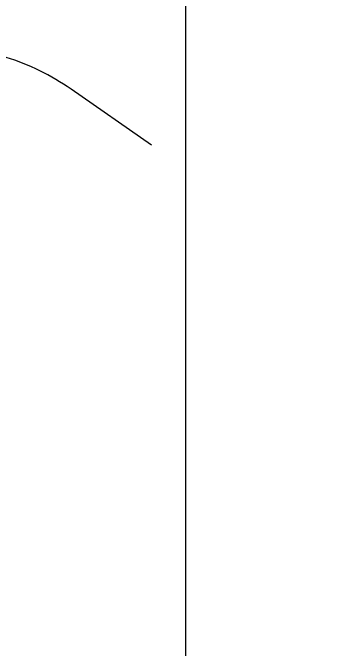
# Model space of a CAD drawing. Header units: inches. Extents: x -246178 to 57169, y -29325 to 19878.
# Drawn here: x 15463.4 to 15567.9, y 709.1 to 909.9 of the extents above; entities that cross this region are included whole.
import ezdxf

# ---------------------------------------------------------------- set-up
doc = ezdxf.new("R2010")
doc.units = ezdxf.units.IN
doc.header["$LTSCALE"] = 25
doc.header["$MEASUREMENT"] = 0
doc.linetypes.add('DASHDOT', pattern=[25.4, 12.7, -6.35, 0, -6.35])
doc.layers.add('00-Ground Floor$0$False Ceiling', color=251, linetype='Continuous')
for name, color, linetype, lineweight in [('00-Ground Floor$0$Walls', 251, 'Continuous', 5), ('E-LITE-CLNG-CNDT', 6, 'DASHDOT', 35), ('F-ALRM-CLNG-CNDT', 51, 'DASHDOT', 25)]:
    doc.layers.add(name, color=color, linetype=linetype, lineweight=lineweight)

# ---------------------------------------------------------------- blocks, each defined once
blk = doc.blocks.new('00-Ground Floor$0$A$Ce9e1c4c3')
at = {"layer": '00-Ground Floor$0$False Ceiling', "color": 254}
blk.add_line((-84482.07, 2532.57, 0), (-84482.07, -847.43, 0), dxfattribs=at)
blk = doc.blocks.new('00-Ground Floor')
at = {"layer": '00-Ground Floor$0$Walls'}
blk.add_line((15517.93, -847.43, 0), (15517.93, 2532.57, 0), dxfattribs=at)
at = {"layer": '00-Ground Floor$0$False Ceiling', "color": 254}
blk.add_blockref('00-Ground Floor$0$A$Ce9e1c4c3', (100000, 0), dxfattribs=at)

msp = doc.modelspace()

# ---------------------------------------------------------------- linework, layer by layer
at = {"layer": 'F-ALRM-CLNG-CNDT', "elevation": 0}
msp.add_lwpolyline([(17067.74, 128.42), (16592.22, 128.42, -0.153344), (16549.34, 141.89), (15481.83, 885.82, 0.153344), (15438.94, 899.29), (14312.82, 899.29)], format="xyb", dxfattribs=at)

# ---------------------------------------------------------------- block references
at = {"layer": 'E-LITE-CLNG-CNDT'}
msp.add_blockref('00-Ground Floor', (0, 0), dxfattribs=at)

doc.saveas('drawing.dxf')
